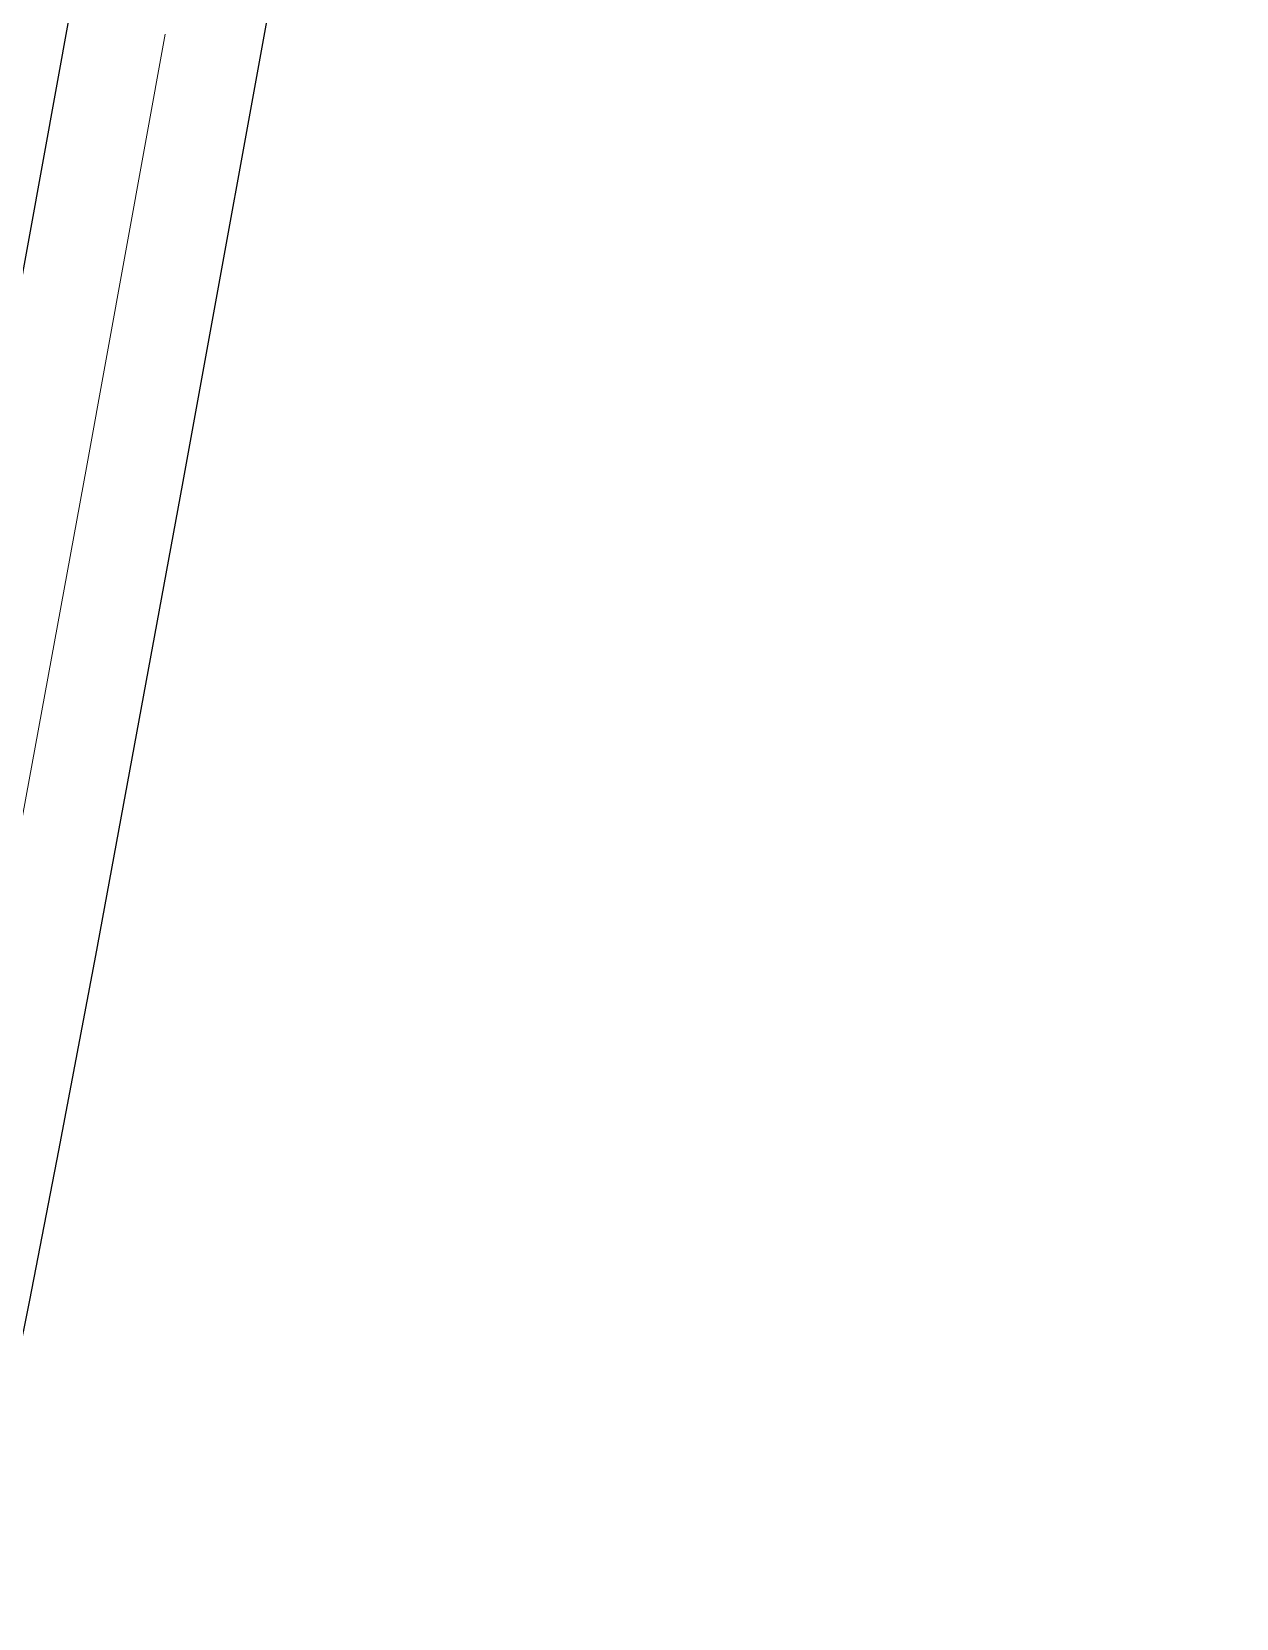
# Model space of a CAD drawing. Header units: metres. Extents: x 2498305 to 2504975, y 1114161 to 1117767.
# Drawn here: x 2498947.51 to 2498953.68, y 1114490.13 to 1114498.26 of the extents above; entities that cross this region are included whole.
import ezdxf

# ---------------------------------------------------------------- set-up
doc = ezdxf.new("R2010")
doc.units = ezdxf.units.M
doc.linetypes.add('AXESX2', pattern=[101.6, 63.5, -12.7, 12.7, -12.7])
doc.layers.add('AXES', color=7, linetype='AXESX2', lineweight=9)
doc.layers.add('RAILS', color=5, linetype='Continuous')

msp = doc.modelspace()

# ---------------------------------------------------------------- linework, layer by layer
at = {"layer": 'AXES', "ltscale": 0.1, "flags": 128}
msp.add_lwpolyline([(2498865.298, 1114369.0352), (2498865.6999, 1114369.3327, -0.03738), (2498872.0146, 1114373.3148), (2498884.6069, 1114379.9975), (2498886.0023, 1114380.741), (2498886.5785, 1114381.0522), (2498887.0195, 1114381.2933), (2498887.3902, 1114381.4984), (2498887.7159, 1114381.6807), (2498888.0095, 1114381.847), (2498888.2787, 1114382.0013), (2498888.5286, 1114382.1462), (2498888.7626, 1114382.2834), (2498888.9833, 1114382.4143), (2498889.1926, 1114382.5399), (2498889.3919, 1114382.6608), (2498889.5826, 1114382.7778), (2498889.7654, 1114382.8913), (2498889.9413, 1114383.0016), (2498890.1109, 1114383.1092), (2498890.2747, 1114383.2143), (2498890.4333, 1114383.3172), (2498890.587, 1114383.418), (2498890.7362, 1114383.5169), (2498890.8813, 1114383.6141), (2498891.0225, 1114383.7097), (2498891.16, 1114383.8039), (2498891.2941, 1114383.8967), (2498891.425, 1114383.9883), (2498891.5528, 1114384.0787), (2498891.6778, 1114384.1679), (2498891.8, 1114384.2562), (2498891.9196, 1114384.3435), (2498892.0368, 1114384.4299), (2498892.1516, 1114384.5154), (2498892.2641, 1114384.6001), (2498892.3745, 1114384.6841), (2498892.4828, 1114384.7674), (2498892.5891, 1114384.8499), (2498892.6935, 1114384.9319), (2498892.796, 1114385.0132), (2498892.8967, 1114385.0939), (2498892.9958, 1114385.174), (2498893.0932, 1114385.2536), (2498893.0932, 1114385.2536, 0.052534), (2498896.7699, 1114388.9857), (2498896.848, 1114389.0843), (2498896.9267, 1114389.1845), (2498897.0059, 1114389.2865), (2498897.0857, 1114389.3902), (2498897.166, 1114389.4958), (2498897.247, 1114389.6033), (2498897.3286, 1114389.7129), (2498897.4109, 1114389.8245), (2498897.494, 1114389.9383), (2498897.5778, 1114390.0543), (2498897.6624, 1114390.1727), (2498897.7479, 1114390.2937), (2498897.8343, 1114390.4172), (2498897.9217, 1114390.5435), (2498898.0102, 1114390.6727), (2498898.0998, 1114390.8049), (2498898.1906, 1114390.9404), (2498898.2827, 1114391.0793), (2498898.3762, 1114391.2219), (2498898.4712, 1114391.3684), (2498898.5679, 1114391.5191), (2498898.6664, 1114391.6743), (2498898.7669, 1114391.8344), (2498898.8695, 1114391.9997), (2498898.9745, 1114392.1709), (2498899.0823, 1114392.3484), (2498899.193, 1114392.533), (2498899.3071, 1114392.7253), (2498899.4251, 1114392.9264), (2498899.5475, 1114393.1376), (2498899.6751, 1114393.3602), (2498899.8088, 1114393.5962), (2498899.9499, 1114393.8482), (2498900.1001, 1114394.1198), (2498900.262, 1114394.4158), (2498900.4395, 1114394.7442), (2498900.639, 1114395.1179), (2498900.8735, 1114395.5624), (2498901.1761, 1114396.1433), (2498901.8987, 1114397.5496), (2498901.8987, 1114397.5496), (2498938.9969, 1114470.0513), (2498940.109, 1114472.2337), (2498940.5645, 1114473.1403), (2498940.9105, 1114473.8378), (2498941.1993, 1114474.4272), (2498941.451, 1114474.9477), (2498941.6763, 1114475.4195), (2498941.8813, 1114475.8543), (2498942.0701, 1114476.26), (2498942.2454, 1114476.642), (2498942.4095, 1114477.004), (2498942.5638, 1114477.3492), (2498942.7096, 1114477.6797), (2498942.8479, 1114477.9974), (2498942.9794, 1114478.3037), (2498943.1048, 1114478.6), (2498943.2247, 1114478.8871), (2498943.3017, 1114479.0738), (2498943.3017, 1114479.0738, 0.031571), (2498945.7295, 1114486.2435), (2498945.7818, 1114486.4386), (2498945.861, 1114486.7395), (2498945.9414, 1114487.051), (2498946.0231, 1114487.3742), (2498946.1063, 1114487.7105), (2498946.1913, 1114488.0616), (2498946.2784, 1114488.4295), (2498946.368, 1114488.8168), (2498946.4608, 1114489.2267), (2498946.5574, 1114489.6636), (2498946.6588, 1114490.1335), (2498946.7665, 1114490.6451), (2498946.8828, 1114491.2115), (2498947.0115, 1114491.8551), (2498947.1604, 1114492.6193), (2498947.3495, 1114493.6161), (2498947.7921, 1114496.0253), (2498947.7921, 1114496.0253), (2498948.3308, 1114498.9848, -0.073358), (2498953.0113, 1114512.807), (2498953.239, 1114513.2521)], format="xyb", dxfattribs=at)
at = {"layer": 'RAILS', "flags": 128}
for points in [[(2498942.8393, 1114479.2641, 0.031568), (2498945.2466, 1114486.3732), (2498945.2985, 1114486.567), (2498945.3772, 1114486.8656), (2498945.4569, 1114487.1747), (2498945.538, 1114487.4955), (2498945.6206, 1114487.8294), (2498945.705, 1114488.1781), (2498945.7916, 1114488.5435), (2498945.8807, 1114488.9284), (2498945.9728, 1114489.3358), (2498946.0689, 1114489.7703), (2498946.1697, 1114490.2378), (2498946.2769, 1114490.7469), (2498946.3927, 1114491.3109), (2498946.521, 1114491.952), (2498946.6694, 1114492.7137), (2498946.858, 1114493.7079), (2498947.3003, 1114496.1152), (2498947.8389, 1114499.0743, -0.073358), (2498952.5661, 1114513.0347), (2498952.7939, 1114513.4799)], [(2498943.7641, 1114478.8835, 0.031575), (2498946.2124, 1114486.1137), (2498946.265, 1114486.3103), (2498946.3448, 1114486.6134), (2498946.4258, 1114486.9273), (2498946.5081, 1114487.2529), (2498946.5919, 1114487.5917), (2498946.6775, 1114487.9452), (2498946.7652, 1114488.3155), (2498946.8554, 1114488.7052), (2498946.9487, 1114489.1176), (2498947.0458, 1114489.5569), (2498947.1478, 1114490.0293), (2498947.256, 1114490.5433), (2498947.3728, 1114491.1122), (2498947.5021, 1114491.7582), (2498947.6515, 1114492.5249), (2498947.841, 1114493.5244), (2498948.284, 1114495.9353), (2498948.8227, 1114498.8952, -0.073358), (2498953.4564, 1114512.5792), (2498953.6841, 1114513.0243)]]:
    msp.add_lwpolyline(points, format="xyb", dxfattribs=at)

doc.saveas('drawing.dxf')
